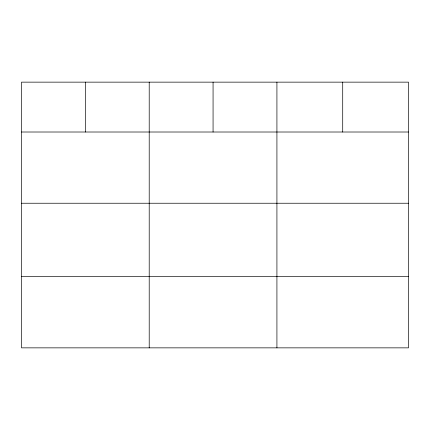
<?xml version="1.0" encoding="UTF-8"?>
<svg xmlns="http://www.w3.org/2000/svg" width="430" height="430" viewBox="0 0 430 430"><rect width="100%" height="100%" fill="white"/><g stroke="black" fill="none" stroke-linecap="round" stroke-linejoin="round"><path stroke-width="0.64" d="M408.5 203.239L408.5 82.146L21.5 82.146L21.5 347.854L408.5 347.854L408.5 203.239L21.5 203.239M21.5 132.01L408.5 132.01M21.5 276.624L408.5 276.624M342.71 82.146L342.71 132.01M276.92 82.146L276.92 347.854M213.065 82.146L213.065 132.01M149.21 82.146L149.21 347.854M85.355 82.146L85.355 132.01"/></g></svg>
